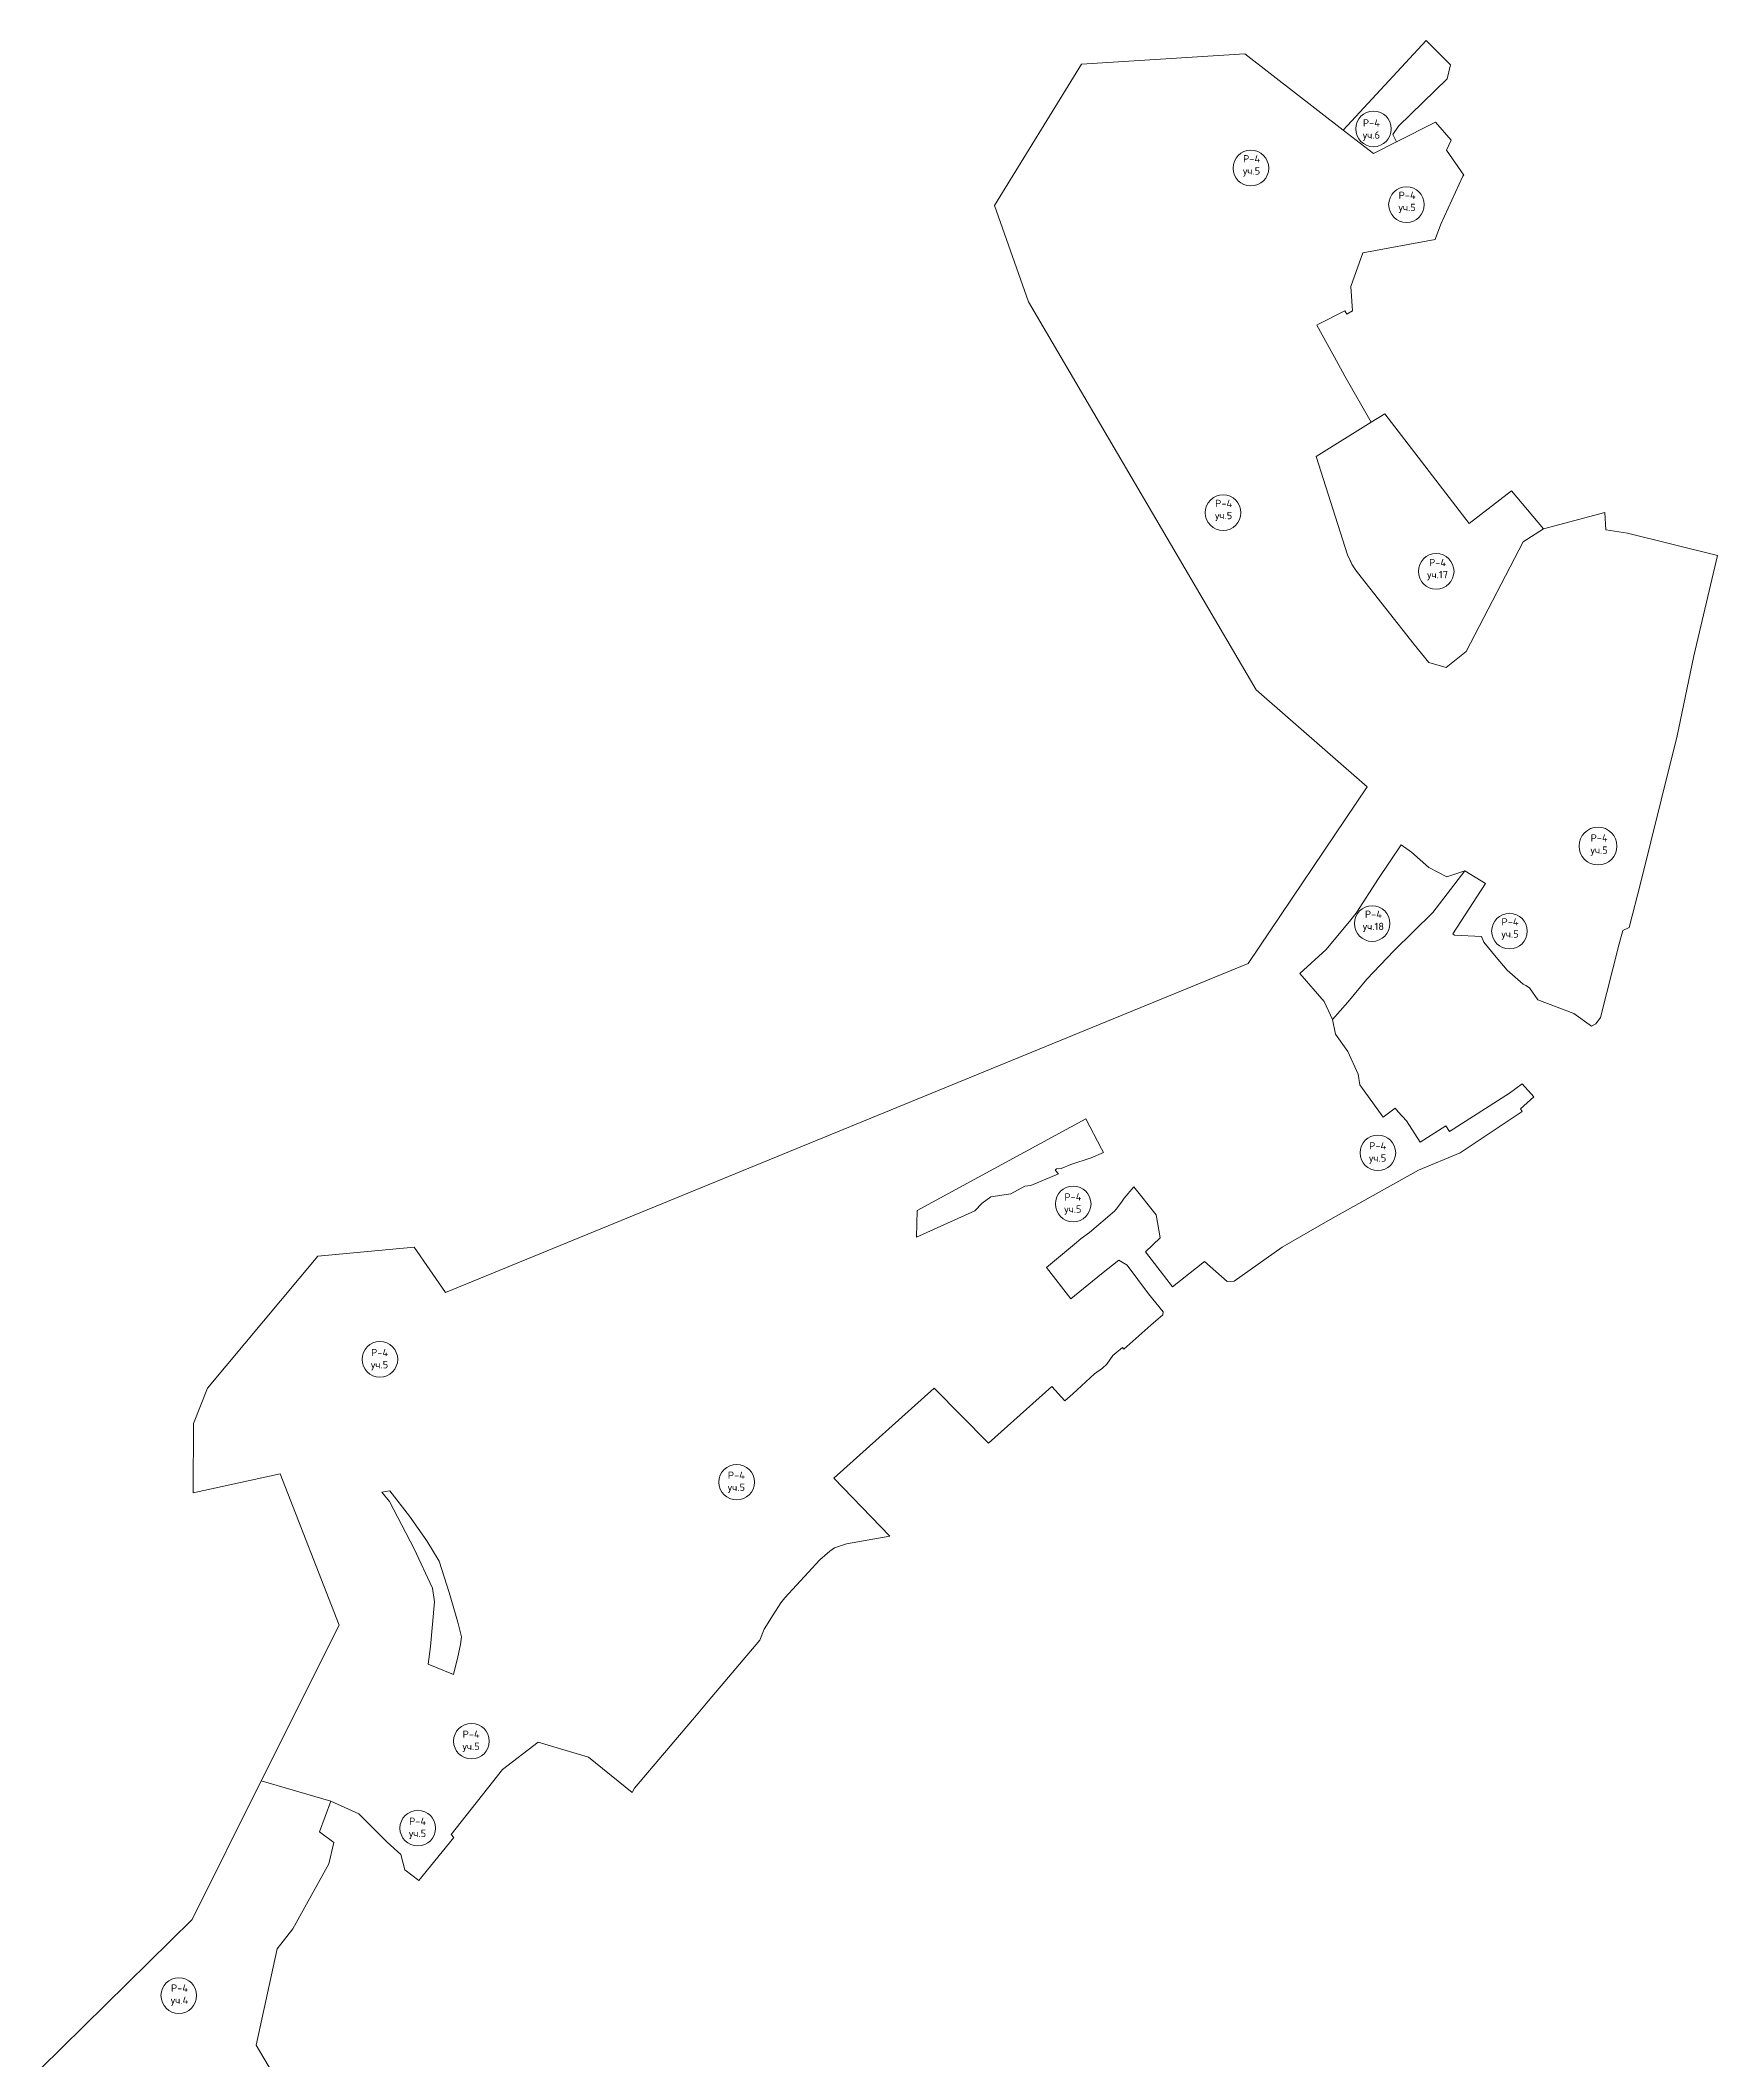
# Model space of a CAD drawing. Extents: x 1392339 to 1397891, y 355892 to 360491.
# Drawn here: x 1392852 to 1394359, y 357749 to 359563 of the extents above; entities that cross this region are included whole.
import ezdxf

# ---------------------------------------------------------------- set-up
doc = ezdxf.new("R2010")
doc.units = 0
doc.header["$MEASUREMENT"] = 0
doc.layers.add('Р-4', color=190, linetype='Continuous')
doc.styles.get("Standard").update_dxf_attribs({"font": 'simplex.shx'})

msp = doc.modelspace()

# ---------------------------------------------------------------- linework, layer by layer
at = {"layer": 'Р-4', "lineweight": 20}
for points in [[(1394022.3, 359482.1), (1394049.6, 359461), (1394070.3, 359471.5), (1394066.8, 359478.2), (1394072, 359485.4), (1394115.6, 359528.1), (1394118.7, 359540.6), (1394097, 359562.6), (1394022.3, 359482.1)], [(1393937, 358733.4), (1393216.3, 358438), (1393188.2, 358478.7), (1393101.5, 358470.8), (1393002.4, 358352.2), (1392990, 358320.4), (1392989.5, 358258.1), (1393067.6, 358275.1), (1393120.6, 358139.2), (1393050.8, 357999.4), (1393113.2, 357981.2), (1393138.3, 357969.7), (1393163.9, 357944.3), (1393176, 357933.4), (1393179.6, 357919.6), (1393192.2, 357910.1), (1393223.8, 357948.7), (1393221.3, 357951.4), (1393267.4, 358009.7), (1393299.4, 358034.3), (1393344.5, 358020.6), (1393383.7, 357989), (1393385.9, 357992.8), (1393443.2, 358060.1), (1393452.1, 358071), (1393498.6, 358125.7), (1393502.5, 358135.8), (1393510.5, 358148.7), (1393517.3, 358159.4), (1393521, 358163.9), (1393552.5, 358198), (1393561.4, 358205.6), (1393565.6, 358208.6), (1393576.3, 358212.3), (1393615.1, 358219.3), (1393564.9, 358271.2), (1393654.9, 358352.2), (1393703.7, 358302.7), (1393760.6, 358353.5), (1393772.5, 358340.8), (1393779.5, 358346.9), (1393799, 358364.9), (1393806.2, 358370.2), (1393810.2, 358373.6), (1393815.5, 358381.4), (1393824.2, 358388.8), (1393825.3, 358387.3), (1393849.6, 358408.8), (1393860.4, 358418.1), (1393860.7, 358420.6), (1393847.4, 358436.8), (1393828.4, 358462.6), (1393820.8, 358467.2), (1393805.3, 358454.7), (1393777.9, 358432.3), (1393755.8, 358460.5), (1393782.9, 358482.9), (1393787.2, 358486.4), (1393794.5, 358492), (1393817.1, 358511.1), (1393818.4, 358512.8), (1393823.2, 358519.2), (1393825.7, 358522.9), (1393834.4, 358532.9), (1393854.5, 358507.7), (1393858.1, 358487.2), (1393844.9, 358474.5), (1393869.1, 358443.1), (1393897.8, 358465.8), (1393918.2, 358447.9), (1393924.6, 358448.1), (1393967.6, 358478.7), (1394008.7, 358502.3), (1394090.1, 358547.9), (1394127.5, 358563.4), (1394183, 358600.7), (1394181.5, 358603.1), (1394193.6, 358613.8), (1394183.2, 358625.5), (1394171.8, 358617), (1394117.7, 358582.6), (1394114.5, 358587.7), (1394091.6, 358573.1), (1394079.1, 358592.1), (1394071.6, 358600.3), (1394068.9, 358603.6), (1394058.3, 358595.5), (1394037.4, 358624.5), (1394035.7, 358634.1), (1394026.6, 358654.4), (1394015.5, 358670), (1394012.7, 358683.1), (1394005.2, 358699.5), (1393983.4, 358724.6), (1394007, 358746.1), (1394029.1, 358772.8), (1394033.9, 358778.6), (1394054.2, 358809.8), (1394074.4, 358840.1), (1394083.8, 358833.4), (1394099.4, 358819.6), (1394115.4, 358811.5), (1394131.7, 358816.8), (1394150.2, 358805.4), (1394120.9, 358760.2), (1394122.2, 358759), (1394146.6, 358757.9), (1394148.7, 358752.6), (1394159.7, 358739.1), (1394169.6, 358727.4), (1394184.1, 358715.1), (1394186.4, 358713.7), (1394189.8, 358711.6), (1394197.3, 358700.9), (1394229.5, 358688.7), (1394245.3, 358677.3), (1394249.1, 358679.3), (1394253.4, 358685.1), (1394270.1, 358751.3), (1394273.5, 358763.2), (1394279.3, 358765.9), (1394289.8, 358806.7), (1394317, 358916.3), (1394322.1, 358936.6), (1394337.4, 359009.9), (1394358.6, 359100.1), (1394277.8, 359120.1), (1394258.1, 359122.9), (1394257.3, 359138.6), (1394202.3, 359123.8), (1394184, 359112.2), (1394132.9, 359013.8), (1394114.8, 358999.5), (1394099.4, 359003.9), (1394086.2, 359019.9), (1394035.2, 359084.8), (1394032.2, 359089), (1394030.2, 359092.3), (1394029.4, 359093.7), (1394026.3, 359100.7), (1393998.1, 359188.8), (1394047.4, 359219.6), (1394023.7, 359261.1), (1394017.9, 359272.1), (1393998.7, 359306.7), (1394000.9, 359307.9), (1394023.7, 359319.7), (1394025.5, 359316.8), (1394030.6, 359319.6), (1394029.1, 359341.6), (1394039.9, 359371.8), (1394105, 359383.8), (1394105.7, 359385.7), (1394108, 359391.7), (1394110.2, 359397.5), (1394129.7, 359440.5), (1394130.7, 359441.6), (1394115.2, 359464), (1394119.2, 359472.9), (1394105.3, 359489), (1394070.3, 359471.5), (1394049.6, 359461), (1394022.3, 359482.1), (1393934, 359550.5), (1393787.4, 359541.1), (1393709.1, 359414.4), (1393739.9, 359327.9), (1393944.1, 358979.2), (1394043.8, 358892.3), (1393937, 358733.4)], [(1393998.1, 359188.8), (1394026.3, 359100.7), (1394030.2, 359092.3), (1394032.2, 359089), (1394035.2, 359084.8), (1394086.2, 359019.9), (1394099.4, 359003.9), (1394114.8, 358999.5), (1394132.9, 359013.8), (1394184, 359112.2), (1394202.3, 359123.8), (1394173.5, 359157.9), (1394135.5, 359128.8), (1394059.7, 359227.1), (1394047.4, 359219.6), (1393998.1, 359188.8)], [(1393983.4, 358724.6), (1394005.2, 358699.5), (1394012.7, 358683.1), (1394026.5, 358698.7), (1394043.5, 358719.4), (1394067.8, 358744.8), (1394102.8, 358779.4), (1394131.7, 358816.8), (1394115.4, 358811.5), (1394099.4, 358819.6), (1394083.8, 358833.4), (1394074.4, 358840.1), (1394054.2, 358809.8), (1394033.9, 358778.6), (1394029.1, 358772.8), (1394007, 358746.1), (1393983.4, 358724.6)], [(1393639.8, 358511.7), (1393791.2, 358594.1), (1393805.3, 358567.2), (1393807.1, 358563.7), (1393796, 358558.9), (1393777.7, 358553), (1393769.1, 358549.5), (1393765, 358549.2), (1393763.6, 358547.9), (1393766.6, 358544.6), (1393741.9, 358534), (1393736.5, 358533.4), (1393723.8, 358526.7), (1393705.8, 358523.9), (1393698.2, 358518.2), (1393691.7, 358511.4), (1393639.1, 358487.7), (1393639.8, 358511.7)], [(1393223.5, 358095), (1393227.2, 358110.9), (1393229.6, 358121.9), (1393230.7, 358128.8), (1393227.2, 358142), (1393219.5, 358168.5), (1393210.4, 358196.9), (1393199.5, 358215.1), (1393183.9, 358237.1), (1393166.1, 358259.8), (1393158.9, 358258.8), (1393165.8, 358250.4), (1393188.2, 358207.7), (1393204.6, 358172.5), (1393206.4, 358160.1), (1393202.8, 358120.1), (1393200.6, 358104.4), (1393223.5, 358095)], [(1392906.8, 357651.1), (1392852.4, 357740.9), (1392988.6, 357874.9), (1393050.8, 357999.4), (1393113.2, 357981.2), (1393103.1, 357953.7), (1393115.9, 357944), (1393111.4, 357925), (1393079, 357866.7), (1393064.9, 357848.5), (1393046.1, 357762.1), (1393060.8, 357737.2), (1393059.7, 357640), (1393065.9, 357639.8), (1393063.2, 357612), (1393027.4, 357627.5), (1392979.8, 357639.7), (1392906.8, 357651.1)]]:
    msp.add_lwpolyline(points, dxfattribs=at)
at = {"layer": 'Р-4', "lineweight": 0}
for centre, radius in [((1394049.6, 359483.1), 16), ((1393939.5, 359447.9), 16), ((1394079.2, 359415.1), 16), ((1393914.5, 359138.4), 16), ((1394105.9, 359085.7), 16), ((1394251.2, 358839), 17), ((1394048.4, 358769.4), 16), ((1394171.7, 358762.6), 16), ((1394053.5, 358563.5), 16), ((1393779.9, 358517.6), 16), ((1393157.3, 358378), 16), ((1393477.7, 358267.7), 16), ((1393239.5, 358035.1), 16), ((1393191.3, 357957), 16), ((1392976.7, 357806.6), 16)]:
    msp.add_circle(centre, radius, dxfattribs=at)

# ---------------------------------------------------------------- texts
at = {"layer": 'Р-4', "char_height": 6.53, "width": 6.533, "attachment_point": 2}
for s, insert in [('Р-4\\Pуч.6', (1394047.7, 359491.7)), ('Р-4\\Pуч.5', (1393940.1, 359459.5)), ('Р-4\\Pуч.5', (1394079.8, 359426.7)), ('Р-4\\Pуч.5', (1393915, 359150)), ('Р-4\\Pуч.17', (1394107.1, 359096.9)), ('Р-4\\Pуч.5', (1394252.2, 358849.5)), ('Р-4\\Pуч.18', (1394049.5, 358781)), ('Р-4\\Pуч.5', (1394172.2, 358774.2)), ('Р-4\\Pуч.5', (1394053.3, 358573)), ('Р-4\\Pуч.5', (1393779.6, 358527.1)), ('Р-4\\Pуч.5', (1393157, 358387.4)), ('Р-4\\Pуч.5', (1393477.4, 358277.2)), ('Р-4\\Pуч.5', (1393239.2, 358044.6)), ('Р-4\\Pуч.5', (1393191.1, 357966.4)), ('Р-4\\Pуч.4', (1392977.3, 357816.6))]:
    msp.add_mtext(s, dxfattribs=dict(at, insert=insert))

doc.saveas('drawing.dxf')
